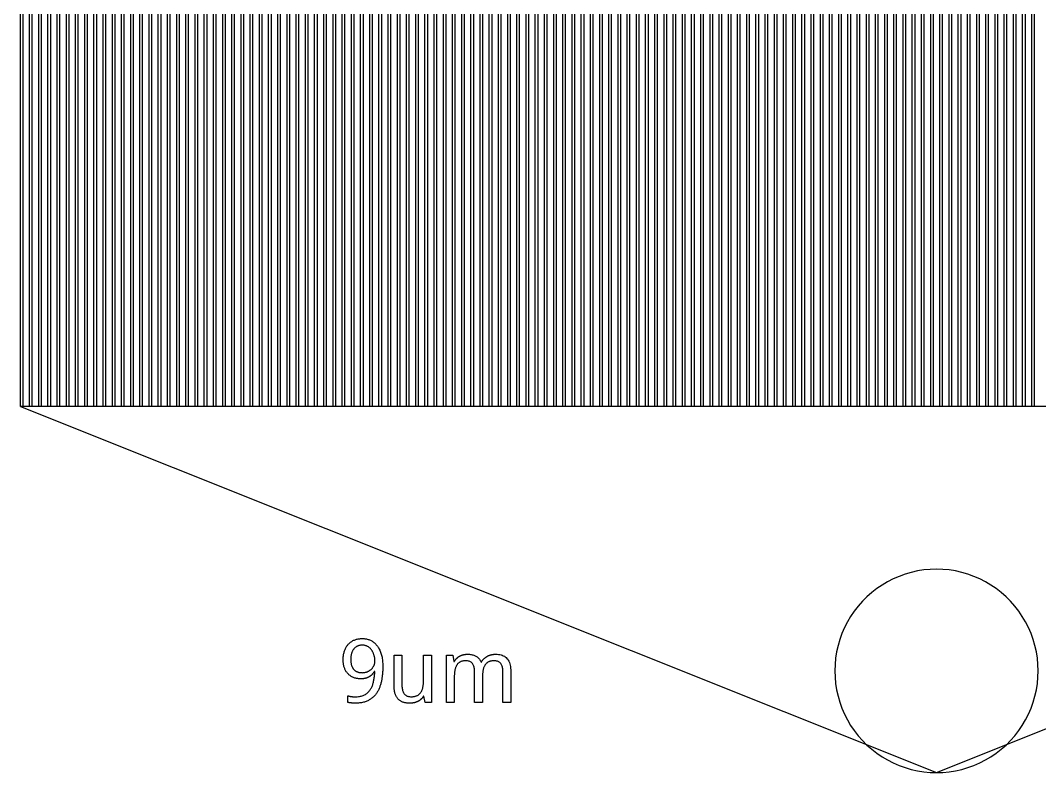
# Model space of a CAD drawing. Extents: x 0 to 762, y 0 to 762.
# Drawn here: x 520.5 to 647.9, y 393.7 to 487.6 of the extents above; entities that cross this region are included whole.
import ezdxf

# ---------------------------------------------------------------- set-up
doc = ezdxf.new("R2010")
doc.units = 0
doc.layers.get('0').update_dxf_attribs({"linetype": 'CONTINUOUS'})

msp = doc.modelspace()

# ---------------------------------------------------------------- linework, layer by layer
at = {"color": 0}
for points in [[(520.54, 505.89), (520.84, 505.89), (520.84, 439.412), (520.54, 439.412), (520.54, 505.89)], [(521.689, 505.89), (521.989, 505.89), (521.989, 439.412), (521.689, 439.412), (521.689, 505.89)], [(522.838, 505.89), (523.137, 505.89), (523.137, 439.412), (522.838, 439.412), (522.838, 505.89)], [(523.986, 505.89), (524.286, 505.89), (524.286, 439.412), (523.986, 439.412), (523.986, 505.89)], [(525.136, 505.89), (525.436, 505.89), (525.436, 439.412), (525.136, 439.412), (525.136, 505.89)], [(526.285, 505.89), (526.585, 505.89), (526.585, 439.412), (526.285, 439.412), (526.285, 505.89)], [(527.433, 505.89), (527.733, 505.89), (527.733, 439.412), (527.433, 439.412), (527.433, 505.89)], [(528.582, 505.89), (528.882, 505.89), (528.882, 439.412), (528.582, 439.412), (528.582, 505.89)], [(529.731, 505.89), (530.031, 505.89), (530.031, 439.412), (529.731, 439.412), (529.731, 505.89)], [(530.879, 505.89), (531.179, 505.89), (531.179, 439.412), (530.879, 439.412), (530.879, 505.89)], [(532.028, 505.89), (532.328, 505.89), (532.328, 439.412), (532.028, 439.412), (532.028, 505.89)], [(533.176, 505.89), (533.476, 505.89), (533.476, 439.412), (533.176, 439.412), (533.176, 505.89)], [(534.325, 505.89), (534.625, 505.89), (534.625, 439.412), (534.325, 439.412), (534.325, 505.89)], [(535.474, 505.89), (535.774, 505.89), (535.774, 439.412), (535.474, 439.412), (535.474, 505.89)], [(536.622, 505.89), (536.922, 505.89), (536.922, 439.412), (536.622, 439.412), (536.622, 505.89)], [(537.771, 505.89), (538.071, 505.89), (538.071, 439.412), (537.771, 439.412), (537.771, 505.89)], [(538.919, 505.89), (539.219, 505.89), (539.219, 439.412), (538.919, 439.412), (538.919, 505.89)], [(540.069, 505.89), (540.369, 505.89), (540.369, 439.412), (540.069, 439.412), (540.069, 505.89)], [(541.218, 505.89), (541.518, 505.89), (541.518, 439.412), (541.218, 439.412), (541.218, 505.89)], [(542.367, 505.89), (542.667, 505.89), (542.667, 439.412), (542.367, 439.412), (542.367, 505.89)], [(543.515, 505.89), (543.815, 505.89), (543.815, 439.412), (543.515, 439.412), (543.515, 505.89)], [(544.664, 505.89), (544.964, 505.89), (544.964, 439.412), (544.664, 439.412), (544.664, 505.89)], [(545.813, 505.89), (546.113, 505.89), (546.113, 439.412), (545.813, 439.412), (545.813, 505.89)], [(546.961, 505.89), (547.261, 505.89), (547.261, 439.412), (546.961, 439.412), (546.961, 505.89)], [(548.11, 505.89), (548.41, 505.89), (548.41, 439.412), (548.11, 439.412), (548.11, 505.89)], [(549.258, 505.89), (549.558, 505.89), (549.558, 439.412), (549.258, 439.412), (549.258, 505.89)], [(550.407, 505.89), (550.707, 505.89), (550.707, 439.412), (550.407, 439.412), (550.407, 505.89)], [(551.556, 505.89), (551.856, 505.89), (551.856, 439.412), (551.556, 439.412), (551.556, 505.89)], [(552.704, 505.89), (553.004, 505.89), (553.004, 439.412), (552.704, 439.412), (552.704, 505.89)], [(553.853, 505.89), (554.154, 505.89), (554.154, 439.412), (553.853, 439.412), (553.853, 505.89)], [(555.003, 505.89), (555.303, 505.89), (555.303, 439.412), (555.003, 439.412), (555.003, 505.89)], [(556.151, 505.89), (556.451, 505.89), (556.451, 439.412), (556.151, 439.412), (556.151, 505.89)], [(557.3, 505.89), (557.6, 505.89), (557.6, 439.412), (557.3, 439.412), (557.3, 505.89)], [(558.449, 505.89), (558.749, 505.89), (558.749, 439.412), (558.449, 439.412), (558.449, 505.89)], [(559.597, 505.89), (559.897, 505.89), (559.897, 439.412), (559.597, 439.412), (559.597, 505.89)], [(560.746, 505.89), (561.046, 505.89), (561.046, 439.412), (560.746, 439.412), (560.746, 505.89)], [(561.894, 505.89), (562.194, 505.89), (562.194, 439.412), (561.894, 439.412), (561.894, 505.89)], [(563.043, 505.89), (563.343, 505.89), (563.343, 439.412), (563.043, 439.412), (563.043, 505.89)], [(564.192, 505.89), (564.492, 505.89), (564.492, 439.412), (564.192, 439.412), (564.192, 505.89)], [(565.34, 505.89), (565.64, 505.89), (565.64, 439.412), (565.34, 439.412), (565.34, 505.89)], [(566.489, 505.89), (566.789, 505.89), (566.789, 439.412), (566.489, 439.412), (566.489, 505.89)], [(567.637, 505.89), (567.938, 505.89), (567.938, 439.412), (567.637, 439.412), (567.637, 505.89)], [(568.787, 505.89), (569.088, 505.89), (569.088, 439.412), (568.787, 439.412), (568.787, 505.89)], [(569.936, 505.89), (570.236, 505.89), (570.236, 439.412), (569.936, 439.412), (569.936, 505.89)], [(571.085, 505.89), (571.385, 505.89), (571.385, 439.412), (571.085, 439.412), (571.085, 505.89)], [(572.233, 505.89), (572.533, 505.89), (572.533, 439.412), (572.233, 439.412), (572.233, 505.89)], [(573.382, 505.89), (573.682, 505.89), (573.682, 439.412), (573.382, 439.412), (573.382, 505.89)], [(574.531, 505.89), (574.831, 505.89), (574.831, 439.412), (574.531, 439.412), (574.531, 505.89)], [(575.679, 505.89), (575.979, 505.89), (575.979, 439.412), (575.679, 439.412), (575.679, 505.89)], [(576.828, 505.89), (577.128, 505.89), (577.128, 439.412), (576.828, 439.412), (576.828, 505.89)], [(577.976, 505.89), (578.276, 505.89), (578.276, 439.412), (577.976, 439.412), (577.976, 505.89)], [(579.125, 505.89), (579.425, 505.89), (579.425, 439.412), (579.125, 439.412), (579.125, 505.89)], [(580.274, 505.89), (580.574, 505.89), (580.574, 439.412), (580.274, 439.412), (580.274, 505.89)], [(581.422, 505.89), (581.722, 505.89), (581.722, 439.412), (581.422, 439.412), (581.422, 505.89)], [(582.572, 505.89), (582.872, 505.89), (582.872, 439.412), (582.572, 439.412), (582.572, 505.89)], [(583.721, 505.89), (584.021, 505.89), (584.021, 439.412), (583.721, 439.412), (583.721, 505.89)], [(584.869, 505.89), (585.169, 505.89), (585.169, 439.412), (584.869, 439.412), (584.869, 505.89)], [(586.018, 505.89), (586.318, 505.89), (586.318, 439.412), (586.018, 439.412), (586.018, 505.89)], [(587.167, 505.89), (587.467, 505.89), (587.467, 439.412), (587.167, 439.412), (587.167, 505.89)], [(588.315, 505.89), (588.615, 505.89), (588.615, 439.412), (588.315, 439.412), (588.315, 505.89)], [(589.464, 505.89), (589.764, 505.89), (589.764, 439.412), (589.464, 439.412), (589.464, 505.89)], [(590.613, 505.89), (590.912, 505.89), (590.912, 439.412), (590.613, 439.412), (590.613, 505.89)], [(591.761, 505.89), (592.061, 505.89), (592.061, 439.412), (591.761, 439.412), (591.761, 505.89)], [(592.91, 505.89), (593.21, 505.89), (593.21, 439.412), (592.91, 439.412), (592.91, 505.89)], [(594.058, 505.89), (594.358, 505.89), (594.358, 439.412), (594.058, 439.412), (594.058, 505.89)], [(595.207, 505.89), (595.507, 505.89), (595.507, 439.412), (595.207, 439.412), (595.207, 505.89)], [(596.356, 505.89), (596.657, 505.89), (596.657, 439.412), (596.356, 439.412), (596.356, 505.89)], [(597.506, 505.89), (597.806, 505.89), (597.806, 439.412), (597.506, 439.412), (597.506, 505.89)], [(598.654, 505.89), (598.954, 505.89), (598.954, 439.412), (598.654, 439.412), (598.654, 505.89)], [(599.803, 505.89), (600.103, 505.89), (600.103, 439.412), (599.803, 439.412), (599.803, 505.89)], [(600.951, 505.89), (601.251, 505.89), (601.251, 439.412), (600.951, 439.412), (600.951, 505.89)], [(602.1, 505.89), (602.4, 505.89), (602.4, 439.412), (602.1, 439.412), (602.1, 505.89)], [(603.249, 505.89), (603.549, 505.89), (603.549, 439.412), (603.249, 439.412), (603.249, 505.89)], [(604.397, 505.89), (604.697, 505.89), (604.697, 439.412), (604.397, 439.412), (604.397, 505.89)], [(605.546, 505.89), (605.846, 505.89), (605.846, 439.412), (605.546, 439.412), (605.546, 505.89)], [(606.694, 505.89), (606.994, 505.89), (606.994, 439.412), (606.694, 439.412), (606.694, 505.89)], [(607.843, 505.89), (608.143, 505.89), (608.143, 439.412), (607.843, 439.412), (607.843, 505.89)], [(608.992, 505.89), (609.292, 505.89), (609.292, 439.412), (608.992, 439.412), (608.992, 505.89)], [(610.14, 505.89), (610.44, 505.89), (610.44, 439.412), (610.14, 439.412), (610.14, 505.89)], [(611.29, 505.89), (611.59, 505.89), (611.59, 439.412), (611.29, 439.412), (611.29, 505.89)], [(612.439, 505.89), (612.739, 505.89), (612.739, 439.412), (612.439, 439.412), (612.439, 505.89)], [(613.588, 505.89), (613.887, 505.89), (613.887, 439.412), (613.588, 439.412), (613.588, 505.89)], [(614.736, 505.89), (615.036, 505.89), (615.036, 439.412), (614.736, 439.412), (614.736, 505.89)], [(615.885, 505.89), (616.185, 505.89), (616.185, 439.412), (615.885, 439.412), (615.885, 505.89)], [(617.033, 505.89), (617.333, 505.89), (617.333, 439.412), (617.033, 439.412), (617.033, 505.89)], [(618.182, 505.89), (618.482, 505.89), (618.482, 439.412), (618.182, 439.412), (618.182, 505.89)], [(619.331, 505.89), (619.631, 505.89), (619.631, 439.412), (619.331, 439.412), (619.331, 505.89)], [(620.479, 505.89), (620.779, 505.89), (620.779, 439.412), (620.479, 439.412), (620.479, 505.89)], [(621.628, 505.89), (621.928, 505.89), (621.928, 439.412), (621.628, 439.412), (621.628, 505.89)], [(622.776, 505.89), (623.076, 505.89), (623.076, 439.412), (622.776, 439.412), (622.776, 505.89)], [(623.925, 505.89), (624.225, 505.89), (624.225, 439.412), (623.925, 439.412), (623.925, 505.89)], [(625.074, 505.89), (625.374, 505.89), (625.374, 439.412), (625.074, 439.412), (625.074, 505.89)], [(626.224, 505.89), (626.524, 505.89), (626.524, 439.412), (626.224, 439.412), (626.224, 505.89)], [(627.372, 505.89), (627.672, 505.89), (627.672, 439.412), (627.372, 439.412), (627.372, 505.89)], [(628.521, 505.89), (628.821, 505.89), (628.821, 439.412), (628.521, 439.412), (628.521, 505.89)], [(629.669, 505.89), (629.969, 505.89), (629.969, 439.412), (629.669, 439.412), (629.669, 505.89)], [(630.818, 505.89), (631.118, 505.89), (631.118, 439.412), (630.818, 439.412), (630.818, 505.89)], [(631.967, 505.89), (632.267, 505.89), (632.267, 439.412), (631.967, 439.412), (631.967, 505.89)], [(633.115, 505.89), (633.415, 505.89), (633.415, 439.412), (633.115, 439.412), (633.115, 505.89)], [(634.264, 505.89), (634.564, 505.89), (634.564, 439.412), (634.264, 439.412), (634.264, 505.89)], [(635.412, 505.89), (635.713, 505.89), (635.713, 439.412), (635.412, 439.412), (635.412, 505.89)], [(636.561, 505.89), (636.861, 505.89), (636.861, 439.412), (636.561, 439.412), (636.561, 505.89)], [(637.71, 505.89), (638.01, 505.89), (638.01, 439.412), (637.71, 439.412), (637.71, 505.89)], [(638.858, 505.89), (639.158, 505.89), (639.158, 439.412), (638.858, 439.412), (638.858, 505.89)], [(640.008, 505.89), (640.308, 505.89), (640.308, 439.412), (640.008, 439.412), (640.008, 505.89)], [(641.157, 505.89), (641.457, 505.89), (641.457, 439.412), (641.157, 439.412), (641.157, 505.89)], [(642.306, 505.89), (642.606, 505.89), (642.606, 439.412), (642.306, 439.412), (642.306, 505.89)], [(643.454, 505.89), (643.754, 505.89), (643.754, 439.412), (643.454, 439.412), (643.454, 505.89)], [(644.603, 505.89), (644.903, 505.89), (644.903, 439.412), (644.603, 439.412), (644.603, 505.89)], [(645.751, 505.89), (646.051, 505.89), (646.051, 439.412), (645.751, 439.412), (645.751, 505.89)], [(646.9, 505.89), (647.2, 505.89), (647.2, 439.412), (646.9, 439.412), (646.9, 505.89)], [(634.989, 393.693), (749.436, 439.412), (520.54, 439.412), (634.989, 393.693)], [(647.689, 406.393), (647.662, 407.19), (647.588, 407.985), (647.464, 408.772), (647.289, 409.551), (647.067, 410.317), (646.796, 411.068), (646.479, 411.8), (646.117, 412.511), (645.711, 413.197), (645.262, 413.857), (644.774, 414.487), (644.246, 415.086), (643.682, 415.65), (643.083, 416.178), (642.453, 416.667), (641.793, 417.115), (641.107, 417.521), (640.396, 417.883), (639.664, 418.2), (638.912, 418.471), (638.147, 418.693), (637.368, 418.868), (636.581, 418.992), (635.786, 419.067), (634.989, 419.092), (634.192, 419.067), (633.397, 418.992), (632.608, 418.868), (631.831, 418.693), (631.064, 418.471), (630.314, 418.2), (629.581, 417.883), (628.871, 417.521), (628.183, 417.115), (627.524, 416.667), (626.893, 416.178), (626.294, 415.65), (625.731, 415.086), (625.203, 414.487), (624.714, 413.857), (624.265, 413.197), (623.86, 412.511), (623.497, 411.8), (623.181, 411.068), (622.91, 410.317), (622.688, 409.551), (622.514, 408.772), (622.389, 407.985), (622.314, 407.19), (622.289, 406.393), (622.314, 405.596), (622.389, 404.801), (622.514, 404.013), (622.688, 403.235), (622.91, 402.468), (623.181, 401.718), (623.497, 400.985), (623.86, 400.275), (624.265, 399.588), (624.714, 398.928), (625.203, 398.297), (625.731, 397.699), (626.294, 397.135), (626.893, 396.607), (627.524, 396.118), (628.183, 395.669), (628.871, 395.264), (629.581, 394.901), (630.314, 394.585), (631.064, 394.314), (631.831, 394.092), (632.608, 393.918), (633.397, 393.793), (634.192, 393.718), (634.989, 393.693), (635.786, 393.718), (636.581, 393.793), (637.368, 393.918), (638.147, 394.092), (638.912, 394.314), (639.664, 394.585), (640.396, 394.901), (641.107, 395.264), (641.793, 395.669), (642.453, 396.118), (643.083, 396.607), (643.682, 397.135), (644.246, 397.699), (644.774, 398.297), (645.262, 398.928), (645.711, 399.588), (646.117, 400.275), (646.479, 400.985), (646.796, 401.718), (647.067, 402.468), (647.289, 403.235), (647.464, 404.013), (647.588, 404.801), (647.662, 405.596), (647.689, 406.393)], [(565.815, 406.965), (565.814, 406.851), (565.813, 406.739), (565.81, 406.626), (565.806, 406.514), (565.8, 406.4), (565.793, 406.287), (565.786, 406.175), (565.778, 406.063), (565.767, 405.95), (565.756, 405.836), (565.744, 405.725), (565.731, 405.615), (565.715, 405.506), (565.699, 405.397), (565.679, 405.29), (565.658, 405.183), (565.636, 405.078), (565.611, 404.974), (565.585, 404.871), (565.557, 404.768), (565.528, 404.667), (565.497, 404.567), (565.464, 404.468), (565.428, 404.369), (565.39, 404.274), (565.351, 404.179), (565.31, 404.085), (565.265, 403.993), (565.219, 403.901), (565.171, 403.811), (565.119, 403.725), (565.067, 403.64), (565.01, 403.558), (564.951, 403.478), (564.89, 403.401), (564.826, 403.326), (564.758, 403.253), (564.689, 403.183), (564.617, 403.115), (564.542, 403.049), (564.464, 402.986), (564.383, 402.925), (564.3, 402.868), (564.213, 402.813), (564.124, 402.761), (564.031, 402.711), (563.935, 402.664), (563.836, 402.619), (563.733, 402.578), (563.629, 402.539), (563.521, 402.504), (563.41, 402.474), (563.293, 402.446), (563.175, 402.422), (563.051, 402.401), (562.925, 402.386), (562.796, 402.372), (562.661, 402.364), (562.524, 402.358), (562.383, 402.356), (562.363, 402.356), (562.342, 402.357), (562.319, 402.357), (562.297, 402.357), (562.275, 402.357), (562.253, 402.358), (562.229, 402.358), (562.206, 402.36), (562.182, 402.361), (562.157, 402.361), (562.133, 402.362), (562.108, 402.364), (562.083, 402.365), (562.058, 402.368), (562.033, 402.369), (562.01, 402.372), (561.985, 402.375), (561.96, 402.376), (561.935, 402.381), (561.91, 402.383), (561.886, 402.385), (561.861, 402.388), (561.836, 402.39), (561.813, 402.393), (561.787, 402.396), (561.764, 402.397), (561.74, 402.401), (561.717, 402.404), (561.692, 402.407), (561.668, 402.41), (561.646, 402.414), (561.622, 402.417), (561.6, 402.421), (561.578, 402.425), (561.557, 402.429), (561.536, 402.433), (561.517, 402.438), (561.497, 402.443), (561.478, 402.447), (561.46, 402.453), (561.46, 403.29), (561.497, 403.278), (561.536, 403.264), (561.576, 403.253), (561.617, 403.24), (561.66, 403.231), (561.703, 403.221), (561.746, 403.211), (561.79, 403.203), (561.836, 403.196), (561.883, 403.189), (561.931, 403.182), (561.978, 403.178), (562.025, 403.172), (562.072, 403.168), (562.118, 403.164), (562.165, 403.161), (562.211, 403.16), (562.258, 403.158), (562.304, 403.157), (562.351, 403.157), (562.493, 403.158), (562.631, 403.167), (562.762, 403.179), (562.89, 403.197), (563.011, 403.219), (563.128, 403.247), (563.24, 403.281), (563.346, 403.318), (563.447, 403.361), (563.543, 403.408), (563.635, 403.461), (563.722, 403.517), (563.807, 403.576), (563.886, 403.639), (563.963, 403.706), (564.035, 403.776), (564.103, 403.849), (564.167, 403.926), (564.228, 404.007), (564.285, 404.092), (564.338, 404.179), (564.387, 404.271), (564.435, 404.365), (564.478, 404.461), (564.518, 404.561), (564.556, 404.664), (564.589, 404.768), (564.619, 404.876), (564.647, 404.987), (564.671, 405.101), (564.694, 405.217), (564.715, 405.333), (564.733, 405.451), (564.751, 405.571), (564.767, 405.692), (564.781, 405.814), (564.792, 405.938), (564.801, 406.061), (564.81, 406.188), (564.817, 406.315), (564.746, 406.315), (564.725, 406.276), (564.701, 406.239), (564.678, 406.201), (564.654, 406.164), (564.628, 406.128), (564.601, 406.092), (564.575, 406.057), (564.547, 406.022), (564.518, 405.989), (564.489, 405.956), (564.458, 405.922), (564.426, 405.89), (564.393, 405.858), (564.36, 405.829), (564.325, 405.799), (564.289, 405.771), (564.251, 405.743), (564.214, 405.717), (564.175, 405.69), (564.135, 405.665), (564.093, 405.64), (564.05, 405.618), (564.007, 405.596), (563.963, 405.575), (563.917, 405.554), (563.869, 405.536), (563.822, 405.518), (563.774, 405.501), (563.724, 405.486), (563.672, 405.471), (563.619, 405.458), (563.567, 405.446), (563.512, 405.436), (563.457, 405.426), (563.4, 405.419), (563.342, 405.412), (563.282, 405.408), (563.222, 405.404), (563.16, 405.403), (563.097, 405.401), (562.996, 405.403), (562.897, 405.408), (562.8, 405.415), (562.704, 405.426), (562.611, 405.44), (562.519, 405.458), (562.431, 405.478), (562.343, 405.501), (562.257, 405.528), (562.174, 405.557), (562.092, 405.592), (562.014, 405.628), (561.936, 405.667), (561.863, 405.71), (561.792, 405.754), (561.722, 405.803), (561.656, 405.854), (561.592, 405.908), (561.529, 405.965), (561.471, 406.025), (561.414, 406.088), (561.36, 406.153), (561.308, 406.221), (561.258, 406.292), (561.213, 406.364), (561.168, 406.44), (561.128, 406.519), (561.089, 406.6), (561.053, 406.685), (561.019, 406.771), (560.989, 406.861), (560.963, 406.954), (560.939, 407.05), (560.919, 407.147), (560.903, 407.249), (560.887, 407.351), (560.878, 407.456), (560.869, 407.564), (560.865, 407.674), (560.864, 407.786), (560.865, 407.908), (560.869, 408.026), (560.878, 408.143), (560.89, 408.257), (560.906, 408.368), (560.924, 408.476), (560.944, 408.583), (560.969, 408.688), (560.999, 408.789), (561.029, 408.888), (561.065, 408.985), (561.104, 409.079), (561.144, 409.169), (561.189, 409.258), (561.235, 409.343), (561.285, 409.425), (561.336, 409.503), (561.39, 409.578), (561.449, 409.651), (561.508, 409.719), (561.571, 409.787), (561.637, 409.851), (561.707, 409.911), (561.778, 409.969), (561.851, 410.024), (561.928, 410.075), (562.007, 410.122), (562.089, 410.167), (562.174, 410.208), (562.26, 410.246), (562.35, 410.281), (562.442, 410.313), (562.536, 410.339), (562.633, 410.364), (562.731, 410.383), (562.832, 410.4), (562.933, 410.412), (563.039, 410.422), (563.144, 410.428), (563.254, 410.429), (563.361, 410.426), (563.468, 410.421), (563.572, 410.41), (563.675, 410.396), (563.778, 410.376), (563.878, 410.354), (563.976, 410.326), (564.074, 410.294), (564.169, 410.26), (564.264, 410.219), (564.356, 410.175), (564.446, 410.126), (564.532, 410.074), (564.617, 410.017), (564.7, 409.956), (564.779, 409.889), (564.857, 409.818), (564.932, 409.743), (565.004, 409.664), (565.075, 409.581), (565.142, 409.492), (565.206, 409.4), (565.268, 409.303), (565.326, 409.2), (565.382, 409.094), (565.435, 408.983), (565.485, 408.868), (565.532, 408.749), (565.575, 408.624), (565.617, 408.496), (565.654, 408.362), (565.689, 408.226), (565.718, 408.085), (565.744, 407.939), (565.765, 407.787), (565.783, 407.632), (565.797, 407.472), (565.807, 407.308), (565.814, 407.139), (565.815, 406.965)], [(563.264, 409.601), (563.2, 409.601), (563.137, 409.597), (563.075, 409.592), (563.014, 409.585), (562.956, 409.575), (562.896, 409.563), (562.839, 409.549), (562.782, 409.533), (562.728, 409.515), (562.674, 409.494), (562.621, 409.472), (562.571, 409.447), (562.521, 409.419), (562.474, 409.389), (562.428, 409.357), (562.382, 409.324), (562.339, 409.286), (562.297, 409.247), (562.256, 409.206), (562.217, 409.161), (562.179, 409.115), (562.143, 409.067), (562.108, 409.015), (562.075, 408.963), (562.044, 408.906), (562.015, 408.849), (561.988, 408.787), (561.963, 408.725), (561.938, 408.66), (561.915, 408.592), (561.896, 408.524), (561.879, 408.451), (561.864, 408.378), (561.85, 408.3), (561.839, 408.221), (561.831, 408.14), (561.822, 408.056), (561.818, 407.968), (561.815, 407.879), (561.814, 407.786), (561.814, 407.713), (561.817, 407.639), (561.821, 407.568), (561.828, 407.497), (561.835, 407.429), (561.844, 407.362), (561.856, 407.297), (561.868, 407.233), (561.883, 407.171), (561.9, 407.11), (561.918, 407.051), (561.939, 406.994), (561.963, 406.94), (561.986, 406.888), (562.012, 406.836), (562.04, 406.786), (562.069, 406.737), (562.101, 406.692), (562.133, 406.647), (562.168, 406.604), (562.204, 406.564), (562.243, 406.525), (562.282, 406.487), (562.324, 406.453), (562.367, 406.419), (562.411, 406.388), (562.458, 406.358), (562.507, 406.332), (562.557, 406.306), (562.608, 406.282), (562.662, 406.261), (562.719, 406.242), (562.778, 406.225), (562.838, 406.21), (562.899, 406.197), (562.963, 406.188), (563.026, 406.179), (563.093, 406.174), (563.161, 406.171), (563.232, 406.169), (563.304, 406.171), (563.375, 406.175), (563.444, 406.181), (563.512, 406.189), (563.579, 406.2), (563.644, 406.214), (563.708, 406.231), (563.771, 406.249), (563.832, 406.269), (563.892, 406.293), (563.95, 406.319), (564.007, 406.347), (564.063, 406.376), (564.115, 406.407), (564.167, 406.44), (564.215, 406.474), (564.264, 406.508), (564.31, 406.544), (564.354, 406.582), (564.397, 406.621), (564.439, 406.662), (564.478, 406.704), (564.514, 406.749), (564.55, 406.793), (564.582, 406.839), (564.614, 406.885), (564.643, 406.933), (564.671, 406.982), (564.696, 407.032), (564.719, 407.083), (564.742, 407.135), (564.762, 407.186), (564.779, 407.237), (564.796, 407.289), (564.808, 407.34), (564.819, 407.392), (564.828, 407.443), (564.833, 407.496), (564.836, 407.547), (564.838, 407.599), (564.838, 407.671), (564.833, 407.742), (564.829, 407.814), (564.822, 407.886), (564.813, 407.957), (564.801, 408.028), (564.787, 408.1), (564.772, 408.171), (564.756, 408.242), (564.736, 408.313), (564.715, 408.383), (564.693, 408.454), (564.668, 408.522), (564.642, 408.589), (564.614, 408.654), (564.583, 408.718), (564.55, 408.779), (564.515, 408.84), (564.479, 408.9), (564.44, 408.957), (564.401, 409.014), (564.36, 409.069), (564.315, 409.121), (564.269, 409.171), (564.222, 409.219), (564.172, 409.265), (564.119, 409.308), (564.065, 409.349), (564.01, 409.388), (563.951, 409.425), (563.892, 409.458), (563.829, 409.489), (563.765, 409.515), (563.7, 409.537), (563.632, 409.557), (563.563, 409.574), (563.49, 409.586), (563.417, 409.594), (563.342, 409.6), (563.264, 409.601)], [(571.106, 402.464), (570.961, 403.253), (570.907, 403.253), (570.879, 403.207), (570.851, 403.164), (570.821, 403.119), (570.79, 403.078), (570.76, 403.037), (570.726, 402.997), (570.693, 402.958), (570.657, 402.921), (570.622, 402.885), (570.585, 402.85), (570.547, 402.818), (570.51, 402.786), (570.472, 402.756), (570.432, 402.726), (570.393, 402.697), (570.351, 402.669), (570.311, 402.643), (570.268, 402.618), (570.225, 402.594), (570.182, 402.571), (570.137, 402.55), (570.093, 402.531), (570.047, 402.511), (570.001, 402.493), (569.956, 402.476), (569.908, 402.461), (569.86, 402.447), (569.813, 402.433), (569.764, 402.421), (569.714, 402.41), (569.665, 402.4), (569.615, 402.39), (569.565, 402.382), (569.515, 402.375), (569.465, 402.369), (569.414, 402.365), (569.364, 402.361), (569.313, 402.358), (569.261, 402.357), (569.21, 402.356), (569.113, 402.357), (569.019, 402.361), (568.928, 402.367), (568.838, 402.376), (568.75, 402.388), (568.665, 402.4), (568.583, 402.417), (568.503, 402.435), (568.425, 402.457), (568.35, 402.479), (568.278, 402.506), (568.207, 402.535), (568.139, 402.567), (568.074, 402.601), (568.011, 402.638), (567.95, 402.678), (567.892, 402.721), (567.836, 402.767), (567.783, 402.815), (567.733, 402.867), (567.685, 402.921), (567.639, 402.978), (567.594, 403.037), (567.554, 403.1), (567.515, 403.165), (567.479, 403.235), (567.444, 403.306), (567.412, 403.381), (567.383, 403.458), (567.357, 403.537), (567.333, 403.621), (567.313, 403.707), (567.293, 403.797), (567.278, 403.889), (567.264, 403.985), (567.253, 404.083), (567.244, 404.186), (567.238, 404.29), (567.235, 404.399), (567.233, 404.51), (567.233, 408.361), (568.211, 408.361), (568.211, 404.564), (568.214, 404.428), (568.222, 404.299), (568.236, 404.176), (568.257, 404.061), (568.282, 403.953), (568.314, 403.851), (568.35, 403.757), (568.393, 403.669), (568.442, 403.59), (568.496, 403.517), (568.556, 403.45), (568.622, 403.39), (568.694, 403.339), (568.774, 403.293), (568.858, 403.254), (568.949, 403.224), (569.047, 403.199), (569.15, 403.181), (569.26, 403.171), (569.376, 403.167), (569.463, 403.168), (569.544, 403.172), (569.625, 403.179), (569.701, 403.19), (569.776, 403.203), (569.849, 403.218), (569.917, 403.236), (569.983, 403.257), (570.046, 403.281), (570.107, 403.307), (570.165, 403.336), (570.221, 403.368), (570.274, 403.403), (570.324, 403.439), (570.372, 403.479), (570.418, 403.521), (570.463, 403.565), (570.504, 403.612), (570.543, 403.662), (570.579, 403.715), (570.615, 403.771), (570.649, 403.829), (570.679, 403.89), (570.708, 403.954), (570.735, 404.019), (570.76, 404.089), (570.782, 404.16), (570.803, 404.232), (570.821, 404.308), (570.838, 404.386), (570.853, 404.467), (570.867, 404.55), (570.878, 404.636), (570.889, 404.724), (570.897, 404.814), (570.906, 404.906), (570.911, 405.001), (570.914, 405.099), (570.917, 405.197), (570.918, 405.3), (570.918, 408.361), (571.896, 408.361), (571.896, 402.464), (571.106, 402.464)], [(580.828, 402.464), (580.828, 406.261), (580.825, 406.397), (580.817, 406.526), (580.803, 406.649), (580.785, 406.764), (580.76, 406.872), (580.731, 406.974), (580.696, 407.068), (580.656, 407.154), (580.61, 407.235), (580.558, 407.308), (580.501, 407.375), (580.439, 407.435), (580.371, 407.486), (580.297, 407.532), (580.217, 407.571), (580.131, 407.601), (580.037, 407.626), (579.94, 407.643), (579.836, 407.654), (579.726, 407.657), (579.649, 407.657), (579.574, 407.653), (579.501, 407.646), (579.432, 407.638), (579.364, 407.625), (579.299, 407.611), (579.235, 407.594), (579.175, 407.575), (579.117, 407.553), (579.06, 407.529), (579.007, 407.503), (578.954, 407.474), (578.904, 407.443), (578.857, 407.41), (578.811, 407.374), (578.767, 407.336), (578.724, 407.296), (578.683, 407.251), (578.646, 407.206), (578.61, 407.158), (578.575, 407.108), (578.544, 407.057), (578.514, 407.001), (578.486, 406.944), (578.46, 406.886), (578.436, 406.824), (578.414, 406.76), (578.393, 406.692), (578.374, 406.622), (578.357, 406.551), (578.342, 406.478), (578.328, 406.403), (578.315, 406.325), (578.306, 406.246), (578.296, 406.162), (578.289, 406.079), (578.283, 405.992), (578.279, 405.903), (578.276, 405.813), (578.276, 405.718), (578.276, 402.464), (577.293, 402.464), (577.293, 406.261), (577.29, 406.397), (577.282, 406.526), (577.269, 406.649), (577.25, 406.764), (577.226, 406.872), (577.197, 406.974), (577.161, 407.068), (577.121, 407.154), (577.075, 407.235), (577.025, 407.308), (576.969, 407.375), (576.907, 407.435), (576.84, 407.486), (576.767, 407.532), (576.686, 407.571), (576.6, 407.601), (576.508, 407.626), (576.411, 407.643), (576.307, 407.654), (576.197, 407.657), (576.117, 407.656), (576.037, 407.651), (575.961, 407.644), (575.887, 407.635), (575.818, 407.622), (575.75, 407.607), (575.685, 407.589), (575.622, 407.568), (575.563, 407.544), (575.504, 407.518), (575.45, 407.489), (575.397, 407.457), (575.347, 407.422), (575.299, 407.385), (575.253, 407.344), (575.208, 407.301), (575.167, 407.257), (575.126, 407.208), (575.089, 407.158), (575.054, 407.104), (575.021, 407.049), (574.99, 406.99), (574.963, 406.929), (574.935, 406.865), (574.91, 406.8), (574.886, 406.731), (574.865, 406.66), (574.846, 406.588), (574.828, 406.511), (574.813, 406.433), (574.799, 406.353), (574.786, 406.269), (574.776, 406.183), (574.767, 406.096), (574.76, 406.006), (574.753, 405.914), (574.749, 405.818), (574.744, 405.721), (574.743, 405.622), (574.742, 405.519), (574.742, 402.464), (573.764, 402.464), (573.764, 408.361), (574.56, 408.361), (574.699, 407.567), (574.753, 407.567), (574.779, 407.611), (574.807, 407.656), (574.835, 407.699), (574.864, 407.74), (574.894, 407.781), (574.925, 407.821), (574.957, 407.858), (574.99, 407.894), (575.024, 407.929), (575.058, 407.964), (575.094, 407.997), (575.131, 408.031), (575.168, 408.061), (575.206, 408.092), (575.244, 408.121), (575.283, 408.149), (575.322, 408.175), (575.363, 408.201), (575.404, 408.225), (575.446, 408.249), (575.489, 408.271), (575.532, 408.292), (575.576, 408.311), (575.621, 408.329), (575.665, 408.346), (575.711, 408.362), (575.757, 408.378), (575.803, 408.392), (575.85, 408.404), (575.897, 408.415), (575.946, 408.425), (575.993, 408.435), (576.042, 408.442), (576.092, 408.449), (576.14, 408.456), (576.189, 408.46), (576.238, 408.464), (576.287, 408.467), (576.336, 408.468), (576.386, 408.468), (576.512, 408.467), (576.635, 408.46), (576.753, 408.447), (576.867, 408.431), (576.975, 408.41), (577.079, 408.383), (577.181, 408.353), (577.276, 408.317), (577.368, 408.278), (577.454, 408.232), (577.539, 408.182), (577.617, 408.126), (577.692, 408.067), (577.762, 408), (577.828, 407.929), (577.889, 407.851), (577.946, 407.769), (577.997, 407.682), (578.046, 407.589), (578.089, 407.492), (578.132, 407.492), (578.16, 407.54), (578.189, 407.589), (578.219, 407.636), (578.251, 407.682), (578.285, 407.726), (578.318, 407.769), (578.353, 407.81), (578.389, 407.85), (578.426, 407.889), (578.464, 407.926), (578.504, 407.963), (578.544, 407.997), (578.586, 408.029), (578.628, 408.063), (578.671, 408.093), (578.714, 408.122), (578.758, 408.15), (578.803, 408.176), (578.849, 408.203), (578.894, 408.226), (578.942, 408.251), (578.989, 408.274), (579.037, 408.296), (579.086, 408.315), (579.136, 408.335), (579.185, 408.351), (579.235, 408.368), (579.286, 408.383), (579.336, 408.397), (579.387, 408.41), (579.44, 408.421), (579.492, 408.431), (579.544, 408.44), (579.596, 408.447), (579.649, 408.454), (579.701, 408.46), (579.754, 408.464), (579.807, 408.467), (579.861, 408.468), (579.914, 408.468), (580.097, 408.464), (580.272, 408.449), (580.436, 408.422), (580.592, 408.386), (580.738, 408.34), (580.874, 408.283), (581.001, 408.215), (581.119, 408.139), (581.228, 408.051), (581.328, 407.953), (581.418, 407.844), (581.499, 407.724), (581.571, 407.592), (581.633, 407.446), (581.686, 407.289), (581.729, 407.118), (581.762, 406.936), (581.786, 406.742), (581.8, 406.535), (581.806, 406.315), (581.806, 402.464), (580.828, 402.464)]]:
    msp.add_lwpolyline(points, close=True, dxfattribs=at)
at = {"color": 0, "const_width": 0.0104}
msp.add_lwpolyline([(647.689, 406.393), (647.662, 407.19), (647.588, 407.985), (647.464, 408.772), (647.289, 409.551), (647.067, 410.317), (646.796, 411.068), (646.479, 411.8), (646.117, 412.511), (645.711, 413.197), (645.262, 413.857), (644.774, 414.487), (644.246, 415.086), (643.682, 415.65), (643.083, 416.178), (642.453, 416.667), (641.793, 417.115), (641.107, 417.521), (640.396, 417.883), (639.664, 418.2), (638.912, 418.471), (638.147, 418.693), (637.368, 418.868), (636.581, 418.992), (635.786, 419.067), (634.989, 419.092), (634.192, 419.067), (633.397, 418.992), (632.608, 418.868), (631.831, 418.693), (631.064, 418.471), (630.314, 418.2), (629.581, 417.883), (628.871, 417.521), (628.183, 417.115), (627.524, 416.667), (626.893, 416.178), (626.294, 415.65), (625.731, 415.086), (625.203, 414.487), (624.714, 413.857), (624.265, 413.197), (623.86, 412.511), (623.497, 411.8), (623.181, 411.068), (622.91, 410.317), (622.688, 409.551), (622.514, 408.772), (622.389, 407.985), (622.314, 407.19), (622.289, 406.393), (622.314, 405.596), (622.389, 404.801), (622.514, 404.013), (622.688, 403.235), (622.91, 402.468), (623.181, 401.718), (623.497, 400.985), (623.86, 400.275), (624.265, 399.588), (624.714, 398.928), (625.203, 398.297), (625.731, 397.699), (626.294, 397.135), (626.893, 396.607), (627.524, 396.118), (628.183, 395.669), (628.871, 395.264), (629.581, 394.901), (630.314, 394.585), (631.064, 394.314), (631.831, 394.092), (632.608, 393.918), (633.397, 393.793), (634.192, 393.718), (634.989, 393.693), (635.786, 393.718), (636.581, 393.793), (637.368, 393.918), (638.147, 394.092), (638.912, 394.314), (639.664, 394.585), (640.396, 394.901), (641.107, 395.264), (641.793, 395.669), (642.453, 396.118), (643.083, 396.607), (643.682, 397.135), (644.246, 397.699), (644.774, 398.297), (645.262, 398.928), (645.711, 399.588), (646.117, 400.275), (646.479, 400.985), (646.796, 401.718), (647.067, 402.468), (647.289, 403.235), (647.464, 404.013), (647.588, 404.801), (647.662, 405.596), (647.689, 406.393)], close=True, dxfattribs=at)

doc.saveas('drawing.dxf')
